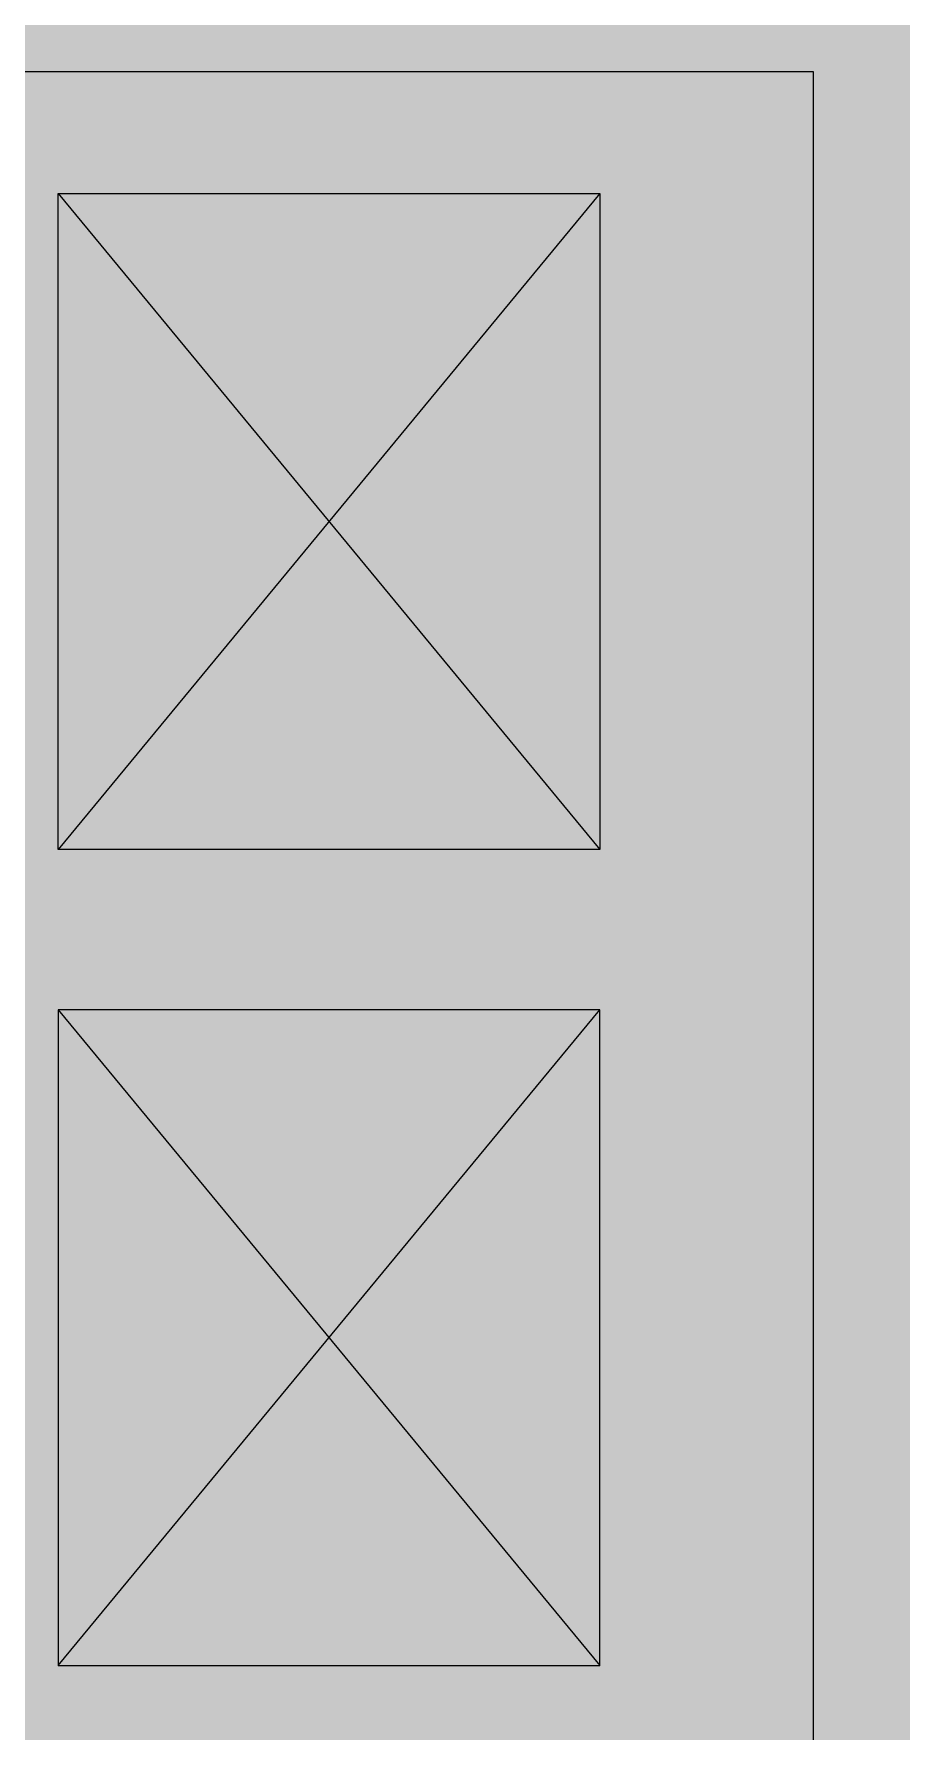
# Model space of a CAD drawing. Header units: inches. Extents: x -865 to 1895, y -762 to 1388.
# Drawn here: x 409.1 to 514.8, y -146.1 to 60.9 of the extents above; entities that cross this region are included whole.
import ezdxf

# ---------------------------------------------------------------- set-up
doc = ezdxf.new("R2010")
doc.units = ezdxf.units.IN
doc.header["$MEASUREMENT"] = 0
for name, color, linetype, lineweight in [('4th Floor Revit Background_dwg', 8, 'Continuous', 9), ('A-DETL-GENF', 92, 'Continuous', 9), ('A-EXIST-CORE', 7, 'Continuous', 9)]:
    doc.layers.add(name, color=color, linetype=linetype, lineweight=lineweight)

# ---------------------------------------------------------------- blocks, each defined once
blk = doc.blocks.new('4th Floor Revit Background_dwg-1506688-4th Floor New Construction - Partition Plan')
at = {"layer": 'A-EXIST-CORE'}
for p, q in [((1634.78, 882.44), (1568.78, 802.44)), ((1568.78, 782.89), (1634.78, 702.89))]:
    blk.add_line(p, q, dxfattribs=at)
at = {"layer": 'A-EXIST-CORE', "flags": 128}
for points in [[(1549.82, 898.35), (1549.82, 865.52), (1559.32, 865.52), (1559.32, 687.77), (1660.82, 687.77), (1660.82, 897.27), (1559.32, 897.27), (1559.32, 865.52)], [(1568.78, 882.44), (1634.78, 882.44), (1634.78, 802.44), (1568.78, 802.44), (1568.78, 882.44), (1634.78, 802.44)], [(1568.78, 702.89), (1634.78, 702.89), (1634.78, 782.89), (1568.78, 782.89), (1568.78, 702.89), (1634.78, 782.89)]]:
    blk.add_lwpolyline(points, dxfattribs=at)

msp = doc.modelspace()

# ---------------------------------------------------------------- hatches: boundary and pattern name
at = {"layer": 'A-DETL-GENF'}
h = msp.add_hatch(color=9, dxfattribs=at)
h.paths.add_polyline_path([(393.16, -162.72), (541.06, -162.72), (541.06, -147.94), (752.68, -147.94), (752.68, -162.72), (867.19, -162.72), (867.19, 64.4), (393.16, 64.4), (393.16, 24.53), (402.64, 24.53), (402.64, -19.47), (393.16, -19.47), (393.16, -77.47), (402.64, -77.47), (402.64, -121.47), (393.16, -121.47), (393.16, -158.22)], flags=0)
h.paths.add_polyline_path([(1527.09, -162.72), (1527.09, 68.31), (1241.09, 68.31), (1241.09, -162.72), (1517.61, -162.72)], flags=0)
h.paths.add_polyline_path([(159.67, -160.85), (261.14, -160.85), (261.14, -120.86), (251.64, -120.86), (251.64, -76.86), (261.64, -76.86), (261.64, -18.86), (251.64, -18.86), (251.64, 25.14), (261.14, 25.14), (261.14, 62.36), (177.39, 62.36), (95.51, 144.24), (38.05, 144.24), (38.05, 18.14), (1.06, 18.14), (1.06, -160.85), (153.68, -160.85)], flags=0)
h.paths.add_polyline_path([(-353.51, 330.78), (-327.35, 330.78), (-209.17, 448.96), (-318.99, 558.75), (-389.63, 558.75), (-389.63, 773.5), (-505.56, 773.5), (-505.56, 330.78), (-374.02, 330.78)], flags=0)

# ---------------------------------------------------------------- block references
at = {"layer": '4th Floor Revit Background_dwg', "color": 7}
msp.add_blockref('4th Floor Revit Background_dwg-1506688-4th Floor New Construction - Partition Plan', (-1156.67, -840.99), dxfattribs=at)

doc.saveas('drawing.dxf')
